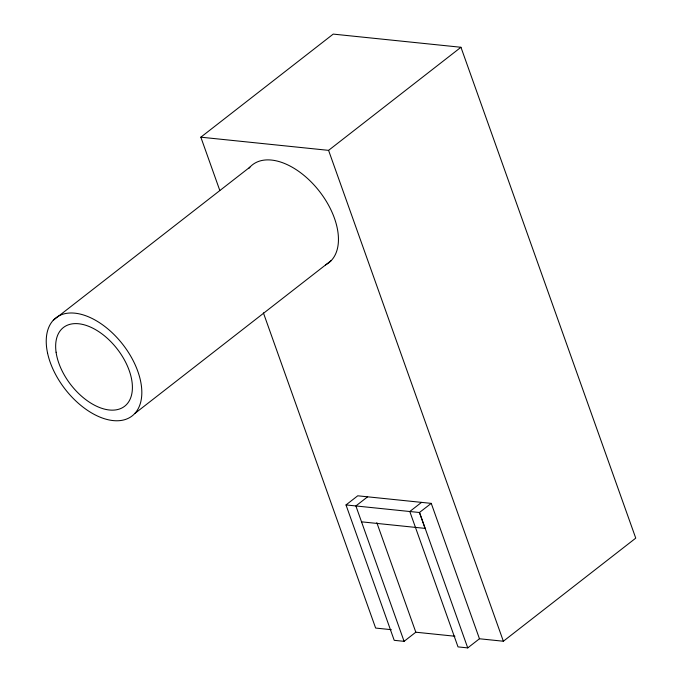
<?xml version="1.0" encoding="UTF-8"?>
<svg xmlns="http://www.w3.org/2000/svg" width="682" height="682" viewBox="0 0 682 682"><rect width="100%" height="100%" fill="white"/><g stroke="black" fill="none" stroke-linecap="round" stroke-linejoin="round"><path stroke-width="1.02" d="M219.783 190.389L200.84 137.184L333.225 34.1L460.955 47.271L635.752 538.141L503.367 641.233L479.463 638.77L467.733 647.9L458.014 646.894L409.797 511.509L421.527 502.378M53.315 320.233L249.927 167.124M200.84 137.184L328.579 150.355L460.955 47.271M134.763 413.539L331.375 260.43M454.937 636.238L415.815 632.205L404.085 641.336L394.213 640.321L346.004 504.936L357.735 495.797L431.254 503.376L479.463 638.77M367.607 496.82L355.876 505.95L404.085 641.336M431.254 503.376L419.439 512.506L425.091 528.388L361.537 521.832M346.004 504.936L419.524 512.514L467.733 647.9M391.315 629.682L375.637 628.062L263.397 312.859M328.579 150.355L503.367 641.233M376.814 522.659L415.815 632.205M248.683 168.59A62.113 36.487 52.1 0 1 318.699 190.414A62.113 36.487 52.1 0 1 325.467 264.923M47.535 352.969A62.113 36.487 52.1 0 0 126.895 418.927A62.113 36.487 52.1 0 0 107.679 328.758A62.113 36.487 52.1 0 0 47.535 352.969M56.086 352.227A49.863 29.292 52.1 0 0 117.969 409.464A49.863 29.292 52.1 0 0 108.054 338.963A49.863 29.292 52.1 0 0 56.086 352.227"/></g></svg>
